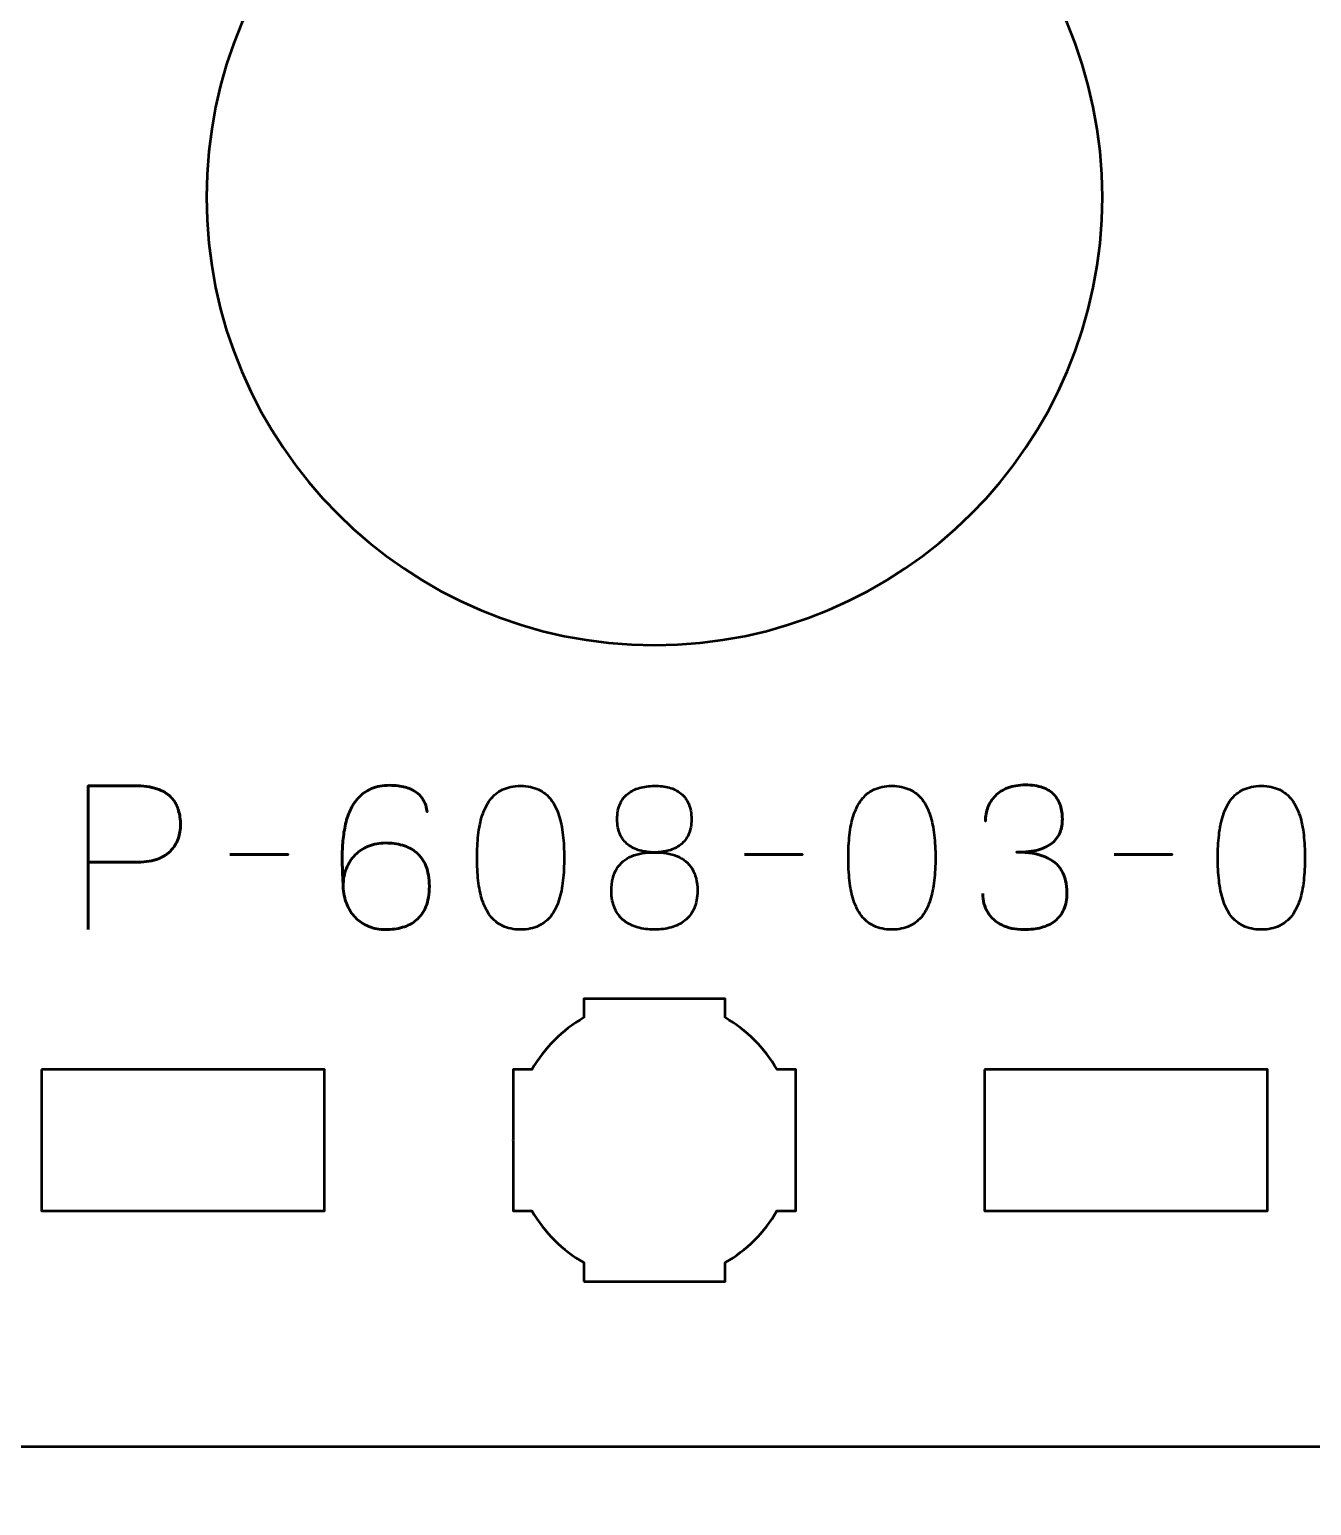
# Model space of a CAD drawing. Header units: centimetres. Extents: x -21 to 0, y -29.7 to 0.
# Drawn here: x -18.825 to -16.107, y -17.125 to -13.994 of the extents above; entities that cross this region are included whole.
import ezdxf

# ---------------------------------------------------------------- set-up
doc = ezdxf.new("R2010")
doc.units = ezdxf.units.CM
doc.header["$MEASUREMENT"] = 0
doc.layers.add('Layer 1', color=7, linetype='Continuous')

msp = doc.modelspace()

# ---------------------------------------------------------------- linework, layer by layer
at = {"layer": 'Layer 1', "color": 1, "lineweight": 53}
msp.add_open_spline([(-21.00003, -29.19995), (-21.00003, -29.19995), (-21.00003, -1.69992), (-21.00003, -1.69992), (-21.00003, -1.69992), (-21.00003, -1.61709), (-20.93286, -1.54992), (-20.85003, -1.54992), (-20.85003, -1.54992), (-20.7672, -1.54992), (-20.70003, -1.48275), (-20.70003, -1.39992), (-20.70003, -1.39992), (-20.70003, -1.31709), (-20.7672, -1.24992), (-20.85003, -1.24992), (-20.85003, -1.24992), (-20.93286, -1.24992), (-21.00003, -1.18275), (-21.00003, -1.09992), (-21.00003, -1.09992), (-21.00003, -1.09992), (-21.00003, -0.49992), (-21.00003, -0.49992), (-21.00003, -0.49992), (-21.00003, -0.22295), (-20.77694, 0.00004), (-20.49994, 0.00004), (-20.49994, 0.00004), (-20.49994, 0.00004), (-0.50008, 0.00004), (-0.50008, 0.00004), (-0.50008, 0.00004), (-0.22294, 0.00004), (0.00002, -0.22295), (0.00002, -0.49992), (0.00002, -0.49992), (0.00002, -0.49992), (0.00002, -29.19995), (0.00002, -29.19995), (0.00002, -29.19995), (0.00002, -29.47695), (-0.22294, -29.70004), (-0.50008, -29.70004), (-0.50008, -29.70004), (-0.50008, -29.70004), (-20.49994, -29.70004), (-20.49994, -29.70004), (-20.49994, -29.70004), (-20.77694, -29.70004), (-21.00003, -29.47695), (-21.00003, -29.19995)], degree=3, knots=[0, 0, 0, 0, 0.0769231, 0.0769231, 0.0769231, 0.0769231, 0.1538462, 0.1538462, 0.1538462, 0.1538462, 0.2307692, 0.2307692, 0.2307692, 0.2307692, 0.3076923, 0.3076923, 0.3076923, 0.3076923, 0.3846154, 0.3846154, 0.3846154, 0.3846154, 0.4615385, 0.4615385, 0.4615385, 0.4615385, 0.5384615, 0.5384615, 0.5384615, 0.5384615, 0.6153846, 0.6153846, 0.6153846, 0.6153846, 0.6923077, 0.6923077, 0.6923077, 0.6923077, 0.7692308, 0.7692308, 0.7692308, 0.7692308, 0.8461538, 0.8461538, 0.8461538, 0.8461538, 0.9230769, 0.9230769, 0.9230769, 0.9230769, 1, 1, 1, 1], dxfattribs=at)
at = {"layer": 'Layer 1', "color": 3, "lineweight": 53}
msp.add_open_spline([(-19.64993, -11.69997), (-19.64993, -11.69997), (-15.35006, -11.69997), (-15.35006, -11.69997), (-15.35006, -11.69997), (-15.07292, -11.69997), (-14.84996, -11.92306), (-14.84996, -12.20006), (-14.84996, -12.20006), (-14.84996, -12.20006), (-14.84996, -16.49993), (-14.84996, -16.49993), (-14.84996, -16.49993), (-14.84996, -16.77707), (-15.07292, -17.00003), (-15.35006, -17.00003), (-15.35006, -17.00003), (-15.35006, -17.00003), (-19.64993, -17.00003), (-19.64993, -17.00003), (-19.64993, -17.00003), (-19.92693, -17.00003), (-20.15002, -16.77707), (-20.15002, -16.49993), (-20.15002, -16.49993), (-20.15002, -16.49993), (-20.15002, -12.20006), (-20.15002, -12.20006), (-20.15002, -12.20006), (-20.15002, -11.92306), (-19.92693, -11.69997), (-19.64993, -11.69997)], degree=3, knots=[0, 0, 0, 0, 0.125, 0.125, 0.125, 0.125, 0.25, 0.25, 0.25, 0.25, 0.375, 0.375, 0.375, 0.375, 0.5, 0.5, 0.5, 0.5, 0.625, 0.625, 0.625, 0.625, 0.75, 0.75, 0.75, 0.75, 0.875, 0.875, 0.875, 0.875, 1, 1, 1, 1], dxfattribs=at)
at = {"layer": 'Layer 1', "color": 250, "lineweight": 53}
msp.add_open_spline([(-17.49999, -13.4), (-16.9754, -13.4), (-16.54999, -13.82541), (-16.54999, -14.35), (-16.54999, -14.35), (-16.54999, -14.87459), (-16.9754, -15.3), (-17.49999, -15.3), (-17.49999, -15.3), (-18.02458, -15.3), (-18.44999, -14.87459), (-18.44999, -14.35), (-18.44999, -14.35), (-18.44999, -13.82541), (-18.02458, -13.4), (-17.49999, -13.4)], degree=3, knots=[0, 0, 0, 0, 0.25, 0.25, 0.25, 0.25, 0.5, 0.5, 0.5, 0.5, 0.75, 0.75, 0.75, 0.75, 1, 1, 1, 1], dxfattribs=at)
at = {"layer": 'Layer 1', "color": 5, "lineweight": 53}
for points, knots in [([(-18.7008, -15.90342), (-18.7008, -15.90342), (-18.7008, -15.5982), (-18.7008, -15.5982), (-18.7008, -15.5982), (-18.7008, -15.5982), (-18.60343, -15.5982), (-18.60343, -15.5982), (-18.60343, -15.5982), (-18.58396, -15.59827), (-18.56795, -15.60046), (-18.55532, -15.60469), (-18.55532, -15.60469), (-18.54276, -15.60885), (-18.53288, -15.61464), (-18.52575, -15.62198), (-18.52575, -15.62198), (-18.51863, -15.62924), (-18.51355, -15.63757), (-18.51044, -15.64695), (-18.51044, -15.64695), (-18.50741, -15.65634), (-18.50565, -15.66614), (-18.50522, -15.67652), (-18.50522, -15.67652), (-18.50473, -15.68689), (-18.50593, -15.69705), (-18.50875, -15.70692), (-18.50875, -15.70692), (-18.51164, -15.7168), (-18.51651, -15.72576), (-18.5235, -15.73381), (-18.5235, -15.73381), (-18.53041, -15.74185), (-18.53979, -15.74827), (-18.55158, -15.753), (-18.55158, -15.753), (-18.56336, -15.75779), (-18.57796, -15.76019), (-18.59539, -15.76033), (-18.59539, -15.76033), (-18.59539, -15.76033), (-18.7008, -15.76033), (-18.7008, -15.76033), (-18.7008, -15.76033), (-18.7008, -15.76033), (-18.59539, -15.76033), (-18.59539, -15.76033), (-18.59539, -15.76033), (-18.57832, -15.76019), (-18.56385, -15.75779), (-18.55214, -15.753), (-18.55214, -15.753), (-18.54036, -15.74827), (-18.53097, -15.74185), (-18.52392, -15.73381), (-18.52392, -15.73381), (-18.51693, -15.72576), (-18.51192, -15.7168), (-18.50896, -15.70692), (-18.50896, -15.70692), (-18.506, -15.69705), (-18.50473, -15.68689), (-18.50522, -15.67652), (-18.50522, -15.67652), (-18.50565, -15.66614), (-18.50741, -15.65634), (-18.51058, -15.64695), (-18.51058, -15.64695), (-18.51369, -15.63757), (-18.51891, -15.62924), (-18.52604, -15.62198), (-18.52604, -15.62198), (-18.53323, -15.61464), (-18.54311, -15.60885), (-18.55567, -15.60469), (-18.55567, -15.60469), (-18.5683, -15.60046), (-18.58417, -15.59827), (-18.60343, -15.5982), (-18.60343, -15.5982), (-18.60343, -15.5982), (-18.7008, -15.5982), (-18.7008, -15.5982), (-18.7008, -15.5982), (-18.7008, -15.5982), (-18.7008, -15.90342), (-18.7008, -15.90342)], [0, 0, 0, 0, 0.0454545, 0.0454545, 0.0454545, 0.0454545, 0.0909091, 0.0909091, 0.0909091, 0.0909091, 0.1363636, 0.1363636, 0.1363636, 0.1363636, 0.1818182, 0.1818182, 0.1818182, 0.1818182, 0.2272727, 0.2272727, 0.2272727, 0.2272727, 0.2727273, 0.2727273, 0.2727273, 0.2727273, 0.3181818, 0.3181818, 0.3181818, 0.3181818, 0.3636364, 0.3636364, 0.3636364, 0.3636364, 0.4090909, 0.4090909, 0.4090909, 0.4090909, 0.4545455, 0.4545455, 0.4545455, 0.4545455, 0.5, 0.5, 0.5, 0.5, 0.5454545, 0.5454545, 0.5454545, 0.5454545, 0.5909091, 0.5909091, 0.5909091, 0.5909091, 0.6363636, 0.6363636, 0.6363636, 0.6363636, 0.6818182, 0.6818182, 0.6818182, 0.6818182, 0.7272727, 0.7272727, 0.7272727, 0.7272727, 0.7727273, 0.7727273, 0.7727273, 0.7727273, 0.8181818, 0.8181818, 0.8181818, 0.8181818, 0.8636364, 0.8636364, 0.8636364, 0.8636364, 0.9090909, 0.9090909, 0.9090909, 0.9090909, 0.9545455, 0.9545455, 0.9545455, 0.9545455, 1, 1, 1, 1]), ([(-18.16021, -15.81156), (-18.16014, -15.79773), (-18.15789, -15.78524), (-18.15337, -15.77395), (-18.15337, -15.77395), (-18.14893, -15.76273), (-18.14265, -15.75307), (-18.13453, -15.74495), (-18.13453, -15.74495), (-18.12649, -15.73691), (-18.11696, -15.7307), (-18.1061, -15.72633), (-18.1061, -15.72633), (-18.09523, -15.72195), (-18.08331, -15.71977), (-18.07047, -15.71969), (-18.07047, -15.71969), (-18.05756, -15.71962), (-18.04549, -15.72125), (-18.03427, -15.72449), (-18.03427, -15.72449), (-18.02305, -15.72767), (-18.01325, -15.73289), (-18.00471, -15.74009), (-18.00471, -15.74009), (-17.99617, -15.74721), (-17.98947, -15.75667), (-17.98467, -15.76845), (-17.98467, -15.76845), (-17.97988, -15.78023), (-17.97741, -15.79455), (-17.97734, -15.81156), (-17.97734, -15.81156), (-17.97741, -15.82856), (-17.97988, -15.84288), (-17.98467, -15.85467), (-17.98467, -15.85467), (-17.98947, -15.86645), (-17.99617, -15.8759), (-18.00471, -15.88303), (-18.00471, -15.88303), (-18.01325, -15.89023), (-18.02305, -15.89545), (-18.03427, -15.89862), (-18.03427, -15.89862), (-18.04549, -15.90187), (-18.05756, -15.90349), (-18.07047, -15.90342), (-18.07047, -15.90342), (-18.08331, -15.90335), (-18.09509, -15.90116), (-18.10589, -15.89679), (-18.10589, -15.89679), (-18.11661, -15.89241), (-18.12592, -15.8862), (-18.1339, -15.87809), (-18.1339, -15.87809), (-18.14187, -15.87005), (-18.14815, -15.86038), (-18.15266, -15.84909), (-18.15266, -15.84909), (-18.15725, -15.83787), (-18.15972, -15.82539), (-18.16021, -15.81156), (-18.16021, -15.81156), (-18.1605, -15.80457), (-18.16085, -15.79625), (-18.16134, -15.78658), (-18.16134, -15.78658), (-18.16184, -15.77684), (-18.16212, -15.76626), (-18.16219, -15.7549), (-18.16219, -15.7549), (-18.16226, -15.74347), (-18.16191, -15.73169), (-18.16099, -15.71962), (-18.16099, -15.71962), (-18.16014, -15.70749), (-18.15845, -15.69556), (-18.15598, -15.68378), (-18.15598, -15.68378), (-18.15351, -15.67207), (-18.14998, -15.66099), (-18.14533, -15.65062), (-18.14533, -15.65062), (-18.14067, -15.64025), (-18.13467, -15.63108), (-18.12726, -15.6231), (-18.12726, -15.6231), (-18.11979, -15.61513), (-18.11068, -15.60885), (-18.09989, -15.60427), (-18.09989, -15.60427), (-18.08909, -15.59975), (-18.07632, -15.59742), (-18.06158, -15.59735), (-18.06158, -15.59735), (-18.04874, -15.59742), (-18.03787, -15.59869), (-18.02884, -15.60116), (-18.02884, -15.60116), (-18.01981, -15.60363), (-18.0124, -15.60695), (-18.00647, -15.61104), (-18.00647, -15.61104), (-18.00062, -15.6152), (-17.99596, -15.61972), (-17.99258, -15.62473), (-17.99258, -15.62473), (-17.98919, -15.62967), (-17.98665, -15.63468), (-17.9851, -15.63969), (-17.9851, -15.63969), (-17.98347, -15.64469), (-17.98242, -15.64935), (-17.98199, -15.65366), (-17.98199, -15.65366), (-17.98242, -15.64935), (-17.98347, -15.64469), (-17.9851, -15.63969), (-17.9851, -15.63969), (-17.98665, -15.63468), (-17.98919, -15.62967), (-17.99258, -15.62473), (-17.99258, -15.62473), (-17.99596, -15.61972), (-18.00062, -15.6152), (-18.00647, -15.61104), (-18.00647, -15.61104), (-18.0124, -15.60695), (-18.01981, -15.60363), (-18.02884, -15.60116), (-18.02884, -15.60116), (-18.03787, -15.59869), (-18.04874, -15.59742), (-18.06158, -15.59735), (-18.06158, -15.59735), (-18.07632, -15.59742), (-18.08909, -15.59975), (-18.09989, -15.60427), (-18.09989, -15.60427), (-18.11068, -15.60885), (-18.11979, -15.61513), (-18.12726, -15.6231), (-18.12726, -15.6231), (-18.13467, -15.63108), (-18.14067, -15.64025), (-18.14533, -15.65062), (-18.14533, -15.65062), (-18.14998, -15.66099), (-18.15351, -15.67207), (-18.15598, -15.68378), (-18.15598, -15.68378), (-18.15845, -15.69556), (-18.16014, -15.70749), (-18.16099, -15.71962), (-18.16099, -15.71962), (-18.16191, -15.73169), (-18.16226, -15.74347), (-18.16219, -15.7549), (-18.16219, -15.7549), (-18.16212, -15.76626), (-18.16184, -15.77684), (-18.16134, -15.78658), (-18.16134, -15.78658), (-18.16085, -15.79625), (-18.1605, -15.80457), (-18.16021, -15.81156), (-18.16021, -15.81156), (-18.15972, -15.82539), (-18.15725, -15.83787), (-18.15266, -15.84909), (-18.15266, -15.84909), (-18.14815, -15.86038), (-18.14187, -15.87005), (-18.1339, -15.87809), (-18.1339, -15.87809), (-18.12592, -15.8862), (-18.11661, -15.89241), (-18.10589, -15.89679), (-18.10589, -15.89679), (-18.09509, -15.90116), (-18.08331, -15.90335), (-18.07047, -15.90342), (-18.07047, -15.90342), (-18.05756, -15.90349), (-18.04549, -15.90187), (-18.03427, -15.89862), (-18.03427, -15.89862), (-18.02305, -15.89545), (-18.01325, -15.89023), (-18.00471, -15.88303), (-18.00471, -15.88303), (-17.99617, -15.8759), (-17.98947, -15.86645), (-17.98467, -15.85467), (-17.98467, -15.85467), (-17.97988, -15.84288), (-17.97741, -15.82856), (-17.97734, -15.81156), (-17.97734, -15.81156), (-17.97741, -15.79455), (-17.97988, -15.78023), (-17.98467, -15.76845), (-17.98467, -15.76845), (-17.98947, -15.75667), (-17.99617, -15.74721), (-18.00471, -15.74009), (-18.00471, -15.74009), (-18.01325, -15.73289), (-18.02305, -15.72767), (-18.03427, -15.72449), (-18.03427, -15.72449), (-18.04549, -15.72125), (-18.05756, -15.71962), (-18.07047, -15.71969), (-18.07047, -15.71969), (-18.08331, -15.71977), (-18.09523, -15.72195), (-18.1061, -15.72633), (-18.1061, -15.72633), (-18.11696, -15.7307), (-18.12649, -15.73691), (-18.13453, -15.74495), (-18.13453, -15.74495), (-18.14265, -15.75307), (-18.14893, -15.76273), (-18.15337, -15.77395), (-18.15337, -15.77395), (-18.15789, -15.78524), (-18.16014, -15.79773), (-18.16021, -15.81156)], [0, 0, 0, 0, 0.0172414, 0.0172414, 0.0172414, 0.0172414, 0.0344828, 0.0344828, 0.0344828, 0.0344828, 0.0517241, 0.0517241, 0.0517241, 0.0517241, 0.0689655, 0.0689655, 0.0689655, 0.0689655, 0.0862069, 0.0862069, 0.0862069, 0.0862069, 0.1034483, 0.1034483, 0.1034483, 0.1034483, 0.1206897, 0.1206897, 0.1206897, 0.1206897, 0.137931, 0.137931, 0.137931, 0.137931, 0.1551724, 0.1551724, 0.1551724, 0.1551724, 0.1724138, 0.1724138, 0.1724138, 0.1724138, 0.1896552, 0.1896552, 0.1896552, 0.1896552, 0.2068966, 0.2068966, 0.2068966, 0.2068966, 0.2241379, 0.2241379, 0.2241379, 0.2241379, 0.2413793, 0.2413793, 0.2413793, 0.2413793, 0.2586207, 0.2586207, 0.2586207, 0.2586207, 0.2758621, 0.2758621, 0.2758621, 0.2758621, 0.2931034, 0.2931034, 0.2931034, 0.2931034, 0.3103448, 0.3103448, 0.3103448, 0.3103448, 0.3275862, 0.3275862, 0.3275862, 0.3275862, 0.3448276, 0.3448276, 0.3448276, 0.3448276, 0.362069, 0.362069, 0.362069, 0.362069, 0.3793103, 0.3793103, 0.3793103, 0.3793103, 0.3965517, 0.3965517, 0.3965517, 0.3965517, 0.4137931, 0.4137931, 0.4137931, 0.4137931, 0.4310345, 0.4310345, 0.4310345, 0.4310345, 0.4482759, 0.4482759, 0.4482759, 0.4482759, 0.4655172, 0.4655172, 0.4655172, 0.4655172, 0.4827586, 0.4827586, 0.4827586, 0.4827586, 0.5, 0.5, 0.5, 0.5, 0.5172414, 0.5172414, 0.5172414, 0.5172414, 0.5344828, 0.5344828, 0.5344828, 0.5344828, 0.5517241, 0.5517241, 0.5517241, 0.5517241, 0.5689655, 0.5689655, 0.5689655, 0.5689655, 0.5862069, 0.5862069, 0.5862069, 0.5862069, 0.6034483, 0.6034483, 0.6034483, 0.6034483, 0.6206897, 0.6206897, 0.6206897, 0.6206897, 0.637931, 0.637931, 0.637931, 0.637931, 0.6551724, 0.6551724, 0.6551724, 0.6551724, 0.6724138, 0.6724138, 0.6724138, 0.6724138, 0.6896552, 0.6896552, 0.6896552, 0.6896552, 0.7068966, 0.7068966, 0.7068966, 0.7068966, 0.7241379, 0.7241379, 0.7241379, 0.7241379, 0.7413793, 0.7413793, 0.7413793, 0.7413793, 0.7586207, 0.7586207, 0.7586207, 0.7586207, 0.7758621, 0.7758621, 0.7758621, 0.7758621, 0.7931034, 0.7931034, 0.7931034, 0.7931034, 0.8103448, 0.8103448, 0.8103448, 0.8103448, 0.8275862, 0.8275862, 0.8275862, 0.8275862, 0.8448276, 0.8448276, 0.8448276, 0.8448276, 0.862069, 0.862069, 0.862069, 0.862069, 0.8793103, 0.8793103, 0.8793103, 0.8793103, 0.8965517, 0.8965517, 0.8965517, 0.8965517, 0.9137931, 0.9137931, 0.9137931, 0.9137931, 0.9310345, 0.9310345, 0.9310345, 0.9310345, 0.9482759, 0.9482759, 0.9482759, 0.9482759, 0.9655172, 0.9655172, 0.9655172, 0.9655172, 0.9827586, 0.9827586, 0.9827586, 0.9827586, 1, 1, 1, 1]), ([(-17.78387, -15.90342), (-17.76906, -15.90335), (-17.75629, -15.90074), (-17.74563, -15.89566), (-17.74563, -15.89566), (-17.73505, -15.89058), (-17.72623, -15.88331), (-17.71918, -15.87407), (-17.71918, -15.87407), (-17.71219, -15.86476), (-17.70669, -15.85375), (-17.7026, -15.84105), (-17.7026, -15.84105), (-17.69857, -15.82835), (-17.69568, -15.81445), (-17.69406, -15.79921), (-17.69406, -15.79921), (-17.69236, -15.78397), (-17.69152, -15.76795), (-17.69159, -15.75102), (-17.69159, -15.75102), (-17.69152, -15.73416), (-17.69236, -15.71814), (-17.69406, -15.70297), (-17.69406, -15.70297), (-17.69568, -15.6878), (-17.69857, -15.67383), (-17.7026, -15.66113), (-17.7026, -15.66113), (-17.70669, -15.6485), (-17.71219, -15.6375), (-17.71918, -15.62811), (-17.71918, -15.62811), (-17.72623, -15.6188), (-17.73505, -15.61153), (-17.74563, -15.60645), (-17.74563, -15.60645), (-17.75629, -15.6013), (-17.76906, -15.59869), (-17.78387, -15.59862), (-17.78387, -15.59862), (-17.79869, -15.59869), (-17.81146, -15.6013), (-17.82212, -15.60645), (-17.82212, -15.60645), (-17.8327, -15.61153), (-17.84152, -15.6188), (-17.84857, -15.62811), (-17.84857, -15.62811), (-17.85556, -15.6375), (-17.86106, -15.6485), (-17.86515, -15.66113), (-17.86515, -15.66113), (-17.86918, -15.67383), (-17.87207, -15.6878), (-17.87369, -15.70297), (-17.87369, -15.70297), (-17.87538, -15.71814), (-17.87623, -15.73416), (-17.87616, -15.75102), (-17.87616, -15.75102), (-17.87623, -15.76795), (-17.87538, -15.78397), (-17.87369, -15.79921), (-17.87369, -15.79921), (-17.87207, -15.81445), (-17.86918, -15.82835), (-17.86515, -15.84105), (-17.86515, -15.84105), (-17.86106, -15.85375), (-17.85556, -15.86476), (-17.84857, -15.87407), (-17.84857, -15.87407), (-17.84152, -15.88331), (-17.8327, -15.89058), (-17.82212, -15.89566), (-17.82212, -15.89566), (-17.81146, -15.90074), (-17.79869, -15.90335), (-17.78387, -15.90342)], [0, 0, 0, 0, 0.05, 0.05, 0.05, 0.05, 0.1, 0.1, 0.1, 0.1, 0.15, 0.15, 0.15, 0.15, 0.2, 0.2, 0.2, 0.2, 0.25, 0.25, 0.25, 0.25, 0.3, 0.3, 0.3, 0.3, 0.35, 0.35, 0.35, 0.35, 0.4, 0.4, 0.4, 0.4, 0.45, 0.45, 0.45, 0.45, 0.5, 0.5, 0.5, 0.5, 0.55, 0.55, 0.55, 0.55, 0.6, 0.6, 0.6, 0.6, 0.65, 0.65, 0.65, 0.65, 0.7, 0.7, 0.7, 0.7, 0.75, 0.75, 0.75, 0.75, 0.8, 0.8, 0.8, 0.8, 0.85, 0.85, 0.85, 0.85, 0.9, 0.9, 0.9, 0.9, 0.95, 0.95, 0.95, 0.95, 1, 1, 1, 1]), ([(-17.78387, -15.90342), (-17.76906, -15.90335), (-17.75629, -15.90074), (-17.74563, -15.89566), (-17.74563, -15.89566), (-17.73505, -15.89058), (-17.72623, -15.88331), (-17.71918, -15.87407), (-17.71918, -15.87407), (-17.71219, -15.86476), (-17.70669, -15.85375), (-17.7026, -15.84105), (-17.7026, -15.84105), (-17.69857, -15.82835), (-17.69568, -15.81445), (-17.69406, -15.79921), (-17.69406, -15.79921), (-17.69236, -15.78397), (-17.69152, -15.76795), (-17.69159, -15.75102), (-17.69159, -15.75102), (-17.69152, -15.73416), (-17.69236, -15.71814), (-17.69406, -15.70297), (-17.69406, -15.70297), (-17.69568, -15.6878), (-17.69857, -15.67383), (-17.7026, -15.66113), (-17.7026, -15.66113), (-17.70669, -15.6485), (-17.71219, -15.6375), (-17.71918, -15.62811), (-17.71918, -15.62811), (-17.72623, -15.6188), (-17.73505, -15.61153), (-17.74563, -15.60645), (-17.74563, -15.60645), (-17.75629, -15.6013), (-17.76906, -15.59869), (-17.78387, -15.59862), (-17.78387, -15.59862), (-17.79869, -15.59869), (-17.81146, -15.6013), (-17.82212, -15.60645), (-17.82212, -15.60645), (-17.8327, -15.61153), (-17.84152, -15.6188), (-17.84857, -15.62811), (-17.84857, -15.62811), (-17.85556, -15.6375), (-17.86106, -15.6485), (-17.86515, -15.66113), (-17.86515, -15.66113), (-17.86918, -15.67383), (-17.87207, -15.6878), (-17.87369, -15.70297), (-17.87369, -15.70297), (-17.87538, -15.71814), (-17.87623, -15.73416), (-17.87616, -15.75102), (-17.87616, -15.75102), (-17.87623, -15.76795), (-17.87538, -15.78397), (-17.87369, -15.79921), (-17.87369, -15.79921), (-17.87207, -15.81445), (-17.86918, -15.82835), (-17.86515, -15.84105), (-17.86515, -15.84105), (-17.86106, -15.85375), (-17.85556, -15.86476), (-17.84857, -15.87407), (-17.84857, -15.87407), (-17.84152, -15.88331), (-17.8327, -15.89058), (-17.82212, -15.89566), (-17.82212, -15.89566), (-17.81146, -15.90074), (-17.79869, -15.90335), (-17.78387, -15.90342)], [0, 0, 0, 0, 0.05, 0.05, 0.05, 0.05, 0.1, 0.1, 0.1, 0.1, 0.15, 0.15, 0.15, 0.15, 0.2, 0.2, 0.2, 0.2, 0.25, 0.25, 0.25, 0.25, 0.3, 0.3, 0.3, 0.3, 0.35, 0.35, 0.35, 0.35, 0.4, 0.4, 0.4, 0.4, 0.45, 0.45, 0.45, 0.45, 0.5, 0.5, 0.5, 0.5, 0.55, 0.55, 0.55, 0.55, 0.6, 0.6, 0.6, 0.6, 0.65, 0.65, 0.65, 0.65, 0.7, 0.7, 0.7, 0.7, 0.75, 0.75, 0.75, 0.75, 0.8, 0.8, 0.8, 0.8, 0.85, 0.85, 0.85, 0.85, 0.9, 0.9, 0.9, 0.9, 0.95, 0.95, 0.95, 0.95, 1, 1, 1, 1]), ([(-17.50024, -15.73959), (-17.48938, -15.73959), (-17.47922, -15.73832), (-17.46969, -15.73578), (-17.46969, -15.73578), (-17.46024, -15.73317), (-17.45191, -15.72908), (-17.44465, -15.7235), (-17.44465, -15.7235), (-17.43745, -15.71793), (-17.43181, -15.71066), (-17.42771, -15.7017), (-17.42771, -15.7017), (-17.42362, -15.69281), (-17.42158, -15.68202), (-17.42151, -15.66932), (-17.42151, -15.66932), (-17.42158, -15.65662), (-17.42355, -15.64575), (-17.42743, -15.63672), (-17.42743, -15.63672), (-17.43131, -15.62769), (-17.43682, -15.62028), (-17.44387, -15.61457), (-17.44387, -15.61457), (-17.45093, -15.60892), (-17.45925, -15.60476), (-17.46885, -15.60215), (-17.46885, -15.60215), (-17.47837, -15.59954), (-17.48889, -15.59841), (-17.50024, -15.59862), (-17.50024, -15.59862), (-17.5116, -15.59876), (-17.52212, -15.60025), (-17.53164, -15.60286), (-17.53164, -15.60286), (-17.54124, -15.60554), (-17.54956, -15.60963), (-17.55662, -15.6152), (-17.55662, -15.6152), (-17.56367, -15.62078), (-17.56918, -15.62804), (-17.57306, -15.63693), (-17.57306, -15.63693), (-17.57694, -15.64589), (-17.57891, -15.65662), (-17.57898, -15.66932), (-17.57898, -15.66932), (-17.57891, -15.68202), (-17.57687, -15.69281), (-17.57277, -15.7017), (-17.57277, -15.7017), (-17.56868, -15.71066), (-17.56304, -15.71793), (-17.55577, -15.7235), (-17.55577, -15.7235), (-17.54857, -15.72908), (-17.54025, -15.73317), (-17.53079, -15.73578), (-17.53079, -15.73578), (-17.52127, -15.73832), (-17.51111, -15.73959), (-17.50024, -15.73959)], [0, 0, 0, 0, 0.0625, 0.0625, 0.0625, 0.0625, 0.125, 0.125, 0.125, 0.125, 0.1875, 0.1875, 0.1875, 0.1875, 0.25, 0.25, 0.25, 0.25, 0.3125, 0.3125, 0.3125, 0.3125, 0.375, 0.375, 0.375, 0.375, 0.4375, 0.4375, 0.4375, 0.4375, 0.5, 0.5, 0.5, 0.5, 0.5625, 0.5625, 0.5625, 0.5625, 0.625, 0.625, 0.625, 0.625, 0.6875, 0.6875, 0.6875, 0.6875, 0.75, 0.75, 0.75, 0.75, 0.8125, 0.8125, 0.8125, 0.8125, 0.875, 0.875, 0.875, 0.875, 0.9375, 0.9375, 0.9375, 0.9375, 1, 1, 1, 1]), ([(-17.50024, -15.73959), (-17.48938, -15.73959), (-17.47922, -15.73832), (-17.46969, -15.73578), (-17.46969, -15.73578), (-17.46024, -15.73317), (-17.45191, -15.72908), (-17.44465, -15.7235), (-17.44465, -15.7235), (-17.43745, -15.71793), (-17.43181, -15.71066), (-17.42771, -15.7017), (-17.42771, -15.7017), (-17.42362, -15.69281), (-17.42158, -15.68202), (-17.42151, -15.66932), (-17.42151, -15.66932), (-17.42158, -15.65662), (-17.42355, -15.64575), (-17.42743, -15.63672), (-17.42743, -15.63672), (-17.43131, -15.62769), (-17.43682, -15.62028), (-17.44387, -15.61457), (-17.44387, -15.61457), (-17.45093, -15.60892), (-17.45925, -15.60476), (-17.46885, -15.60215), (-17.46885, -15.60215), (-17.47837, -15.59954), (-17.48889, -15.59841), (-17.50024, -15.59862), (-17.50024, -15.59862), (-17.5116, -15.59876), (-17.52212, -15.60025), (-17.53164, -15.60286), (-17.53164, -15.60286), (-17.54124, -15.60554), (-17.54956, -15.60963), (-17.55662, -15.6152), (-17.55662, -15.6152), (-17.56367, -15.62078), (-17.56918, -15.62804), (-17.57306, -15.63693), (-17.57306, -15.63693), (-17.57694, -15.64589), (-17.57891, -15.65662), (-17.57898, -15.66932), (-17.57898, -15.66932), (-17.57891, -15.68202), (-17.57687, -15.69281), (-17.57277, -15.7017), (-17.57277, -15.7017), (-17.56868, -15.71066), (-17.56304, -15.71793), (-17.55577, -15.7235), (-17.55577, -15.7235), (-17.54857, -15.72908), (-17.54025, -15.73317), (-17.53079, -15.73578), (-17.53079, -15.73578), (-17.52127, -15.73832), (-17.51111, -15.73959), (-17.50024, -15.73959)], [0, 0, 0, 0, 0.0625, 0.0625, 0.0625, 0.0625, 0.125, 0.125, 0.125, 0.125, 0.1875, 0.1875, 0.1875, 0.1875, 0.25, 0.25, 0.25, 0.25, 0.3125, 0.3125, 0.3125, 0.3125, 0.375, 0.375, 0.375, 0.375, 0.4375, 0.4375, 0.4375, 0.4375, 0.5, 0.5, 0.5, 0.5, 0.5625, 0.5625, 0.5625, 0.5625, 0.625, 0.625, 0.625, 0.625, 0.6875, 0.6875, 0.6875, 0.6875, 0.75, 0.75, 0.75, 0.75, 0.8125, 0.8125, 0.8125, 0.8125, 0.875, 0.875, 0.875, 0.875, 0.9375, 0.9375, 0.9375, 0.9375, 1, 1, 1, 1]), ([(-16.99648, -15.90342), (-16.98167, -15.90335), (-16.9689, -15.90074), (-16.95824, -15.89566), (-16.95824, -15.89566), (-16.94766, -15.89058), (-16.93884, -15.88331), (-16.93179, -15.87407), (-16.93179, -15.87407), (-16.9248, -15.86476), (-16.9193, -15.85375), (-16.91521, -15.84105), (-16.91521, -15.84105), (-16.91118, -15.82835), (-16.90829, -15.81445), (-16.90667, -15.79921), (-16.90667, -15.79921), (-16.90497, -15.78397), (-16.90413, -15.76795), (-16.9042, -15.75102), (-16.9042, -15.75102), (-16.90413, -15.73416), (-16.90497, -15.71814), (-16.90667, -15.70297), (-16.90667, -15.70297), (-16.90829, -15.6878), (-16.91118, -15.67383), (-16.91521, -15.66113), (-16.91521, -15.66113), (-16.9193, -15.6485), (-16.9248, -15.6375), (-16.93179, -15.62811), (-16.93179, -15.62811), (-16.93884, -15.6188), (-16.94766, -15.61153), (-16.95824, -15.60645), (-16.95824, -15.60645), (-16.9689, -15.6013), (-16.98167, -15.59869), (-16.99648, -15.59862), (-16.99648, -15.59862), (-17.0113, -15.59869), (-17.02407, -15.6013), (-17.03473, -15.60645), (-17.03473, -15.60645), (-17.04531, -15.61153), (-17.05413, -15.6188), (-17.06118, -15.62811), (-17.06118, -15.62811), (-17.06817, -15.6375), (-17.07367, -15.6485), (-17.07776, -15.66113), (-17.07776, -15.66113), (-17.08179, -15.67383), (-17.08468, -15.6878), (-17.0863, -15.70297), (-17.0863, -15.70297), (-17.08799, -15.71814), (-17.08884, -15.73416), (-17.08877, -15.75102), (-17.08877, -15.75102), (-17.08884, -15.76795), (-17.08799, -15.78397), (-17.0863, -15.79921), (-17.0863, -15.79921), (-17.08468, -15.81445), (-17.08179, -15.82835), (-17.07776, -15.84105), (-17.07776, -15.84105), (-17.07367, -15.85375), (-17.06817, -15.86476), (-17.06118, -15.87407), (-17.06118, -15.87407), (-17.05413, -15.88331), (-17.04531, -15.89058), (-17.03473, -15.89566), (-17.03473, -15.89566), (-17.02407, -15.90074), (-17.0113, -15.90335), (-16.99648, -15.90342)], [0, 0, 0, 0, 0.05, 0.05, 0.05, 0.05, 0.1, 0.1, 0.1, 0.1, 0.15, 0.15, 0.15, 0.15, 0.2, 0.2, 0.2, 0.2, 0.25, 0.25, 0.25, 0.25, 0.3, 0.3, 0.3, 0.3, 0.35, 0.35, 0.35, 0.35, 0.4, 0.4, 0.4, 0.4, 0.45, 0.45, 0.45, 0.45, 0.5, 0.5, 0.5, 0.5, 0.55, 0.55, 0.55, 0.55, 0.6, 0.6, 0.6, 0.6, 0.65, 0.65, 0.65, 0.65, 0.7, 0.7, 0.7, 0.7, 0.75, 0.75, 0.75, 0.75, 0.8, 0.8, 0.8, 0.8, 0.85, 0.85, 0.85, 0.85, 0.9, 0.9, 0.9, 0.9, 0.95, 0.95, 0.95, 0.95, 1, 1, 1, 1]), ([(-16.99648, -15.90342), (-16.98167, -15.90335), (-16.9689, -15.90074), (-16.95824, -15.89566), (-16.95824, -15.89566), (-16.94766, -15.89058), (-16.93884, -15.88331), (-16.93179, -15.87407), (-16.93179, -15.87407), (-16.9248, -15.86476), (-16.9193, -15.85375), (-16.91521, -15.84105), (-16.91521, -15.84105), (-16.91118, -15.82835), (-16.90829, -15.81445), (-16.90667, -15.79921), (-16.90667, -15.79921), (-16.90497, -15.78397), (-16.90413, -15.76795), (-16.9042, -15.75102), (-16.9042, -15.75102), (-16.90413, -15.73416), (-16.90497, -15.71814), (-16.90667, -15.70297), (-16.90667, -15.70297), (-16.90829, -15.6878), (-16.91118, -15.67383), (-16.91521, -15.66113), (-16.91521, -15.66113), (-16.9193, -15.6485), (-16.9248, -15.6375), (-16.93179, -15.62811), (-16.93179, -15.62811), (-16.93884, -15.6188), (-16.94766, -15.61153), (-16.95824, -15.60645), (-16.95824, -15.60645), (-16.9689, -15.6013), (-16.98167, -15.59869), (-16.99648, -15.59862), (-16.99648, -15.59862), (-17.0113, -15.59869), (-17.02407, -15.6013), (-17.03473, -15.60645), (-17.03473, -15.60645), (-17.04531, -15.61153), (-17.05413, -15.6188), (-17.06118, -15.62811), (-17.06118, -15.62811), (-17.06817, -15.6375), (-17.07367, -15.6485), (-17.07776, -15.66113), (-17.07776, -15.66113), (-17.08179, -15.67383), (-17.08468, -15.6878), (-17.0863, -15.70297), (-17.0863, -15.70297), (-17.08799, -15.71814), (-17.08884, -15.73416), (-17.08877, -15.75102), (-17.08877, -15.75102), (-17.08884, -15.76795), (-17.08799, -15.78397), (-17.0863, -15.79921), (-17.0863, -15.79921), (-17.08468, -15.81445), (-17.08179, -15.82835), (-17.07776, -15.84105), (-17.07776, -15.84105), (-17.07367, -15.85375), (-17.06817, -15.86476), (-17.06118, -15.87407), (-17.06118, -15.87407), (-17.05413, -15.88331), (-17.04531, -15.89058), (-17.03473, -15.89566), (-17.03473, -15.89566), (-17.02407, -15.90074), (-17.0113, -15.90335), (-16.99648, -15.90342)], [0, 0, 0, 0, 0.05, 0.05, 0.05, 0.05, 0.1, 0.1, 0.1, 0.1, 0.15, 0.15, 0.15, 0.15, 0.2, 0.2, 0.2, 0.2, 0.25, 0.25, 0.25, 0.25, 0.3, 0.3, 0.3, 0.3, 0.35, 0.35, 0.35, 0.35, 0.4, 0.4, 0.4, 0.4, 0.45, 0.45, 0.45, 0.45, 0.5, 0.5, 0.5, 0.5, 0.55, 0.55, 0.55, 0.55, 0.6, 0.6, 0.6, 0.6, 0.65, 0.65, 0.65, 0.65, 0.7, 0.7, 0.7, 0.7, 0.75, 0.75, 0.75, 0.75, 0.8, 0.8, 0.8, 0.8, 0.85, 0.85, 0.85, 0.85, 0.9, 0.9, 0.9, 0.9, 0.95, 0.95, 0.95, 0.95, 1, 1, 1, 1]), ([(-16.80387, -15.8268), (-16.8038, -15.84204), (-16.80027, -15.8553), (-16.79329, -15.8668), (-16.79329, -15.8668), (-16.7863, -15.87823), (-16.77635, -15.88719), (-16.76337, -15.89361), (-16.76337, -15.89361), (-16.75039, -15.90003), (-16.7348, -15.90328), (-16.71666, -15.90342), (-16.71666, -15.90342), (-16.70305, -15.90342), (-16.6907, -15.90201), (-16.67948, -15.89905), (-16.67948, -15.89905), (-16.66833, -15.89608), (-16.65874, -15.8915), (-16.65062, -15.88522), (-16.65062, -15.88522), (-16.64251, -15.87894), (-16.6363, -15.87082), (-16.63186, -15.86095), (-16.63186, -15.86095), (-16.62748, -15.851), (-16.6253, -15.83907), (-16.62523, -15.8251), (-16.62523, -15.8251), (-16.62515, -15.80648), (-16.62896, -15.79074), (-16.63651, -15.77797), (-16.63651, -15.77797), (-16.64406, -15.7652), (-16.65578, -15.75561), (-16.67151, -15.74905), (-16.67151, -15.74905), (-16.68724, -15.74248), (-16.70742, -15.73917), (-16.7319, -15.73917), (-16.7319, -15.73917), (-16.71363, -15.73924), (-16.69832, -15.73755), (-16.68583, -15.73409), (-16.68583, -15.73409), (-16.67341, -15.73063), (-16.66347, -15.72576), (-16.65599, -15.71941), (-16.65599, -15.71941), (-16.64851, -15.71313), (-16.64308, -15.70565), (-16.63983, -15.69705), (-16.63983, -15.69705), (-16.63651, -15.68851), (-16.63489, -15.67913), (-16.63496, -15.6689), (-16.63496, -15.6689), (-16.63489, -15.65866), (-16.6363, -15.64921), (-16.63912, -15.64046), (-16.63912, -15.64046), (-16.64188, -15.63171), (-16.64639, -15.62402), (-16.65253, -15.61746), (-16.65253, -15.61746), (-16.65867, -15.6109), (-16.66678, -15.60575), (-16.67673, -15.60208), (-16.67673, -15.60208), (-16.68675, -15.59841), (-16.69896, -15.59658), (-16.71328, -15.59651), (-16.71328, -15.59651), (-16.72753, -15.59658), (-16.74002, -15.59869), (-16.7506, -15.60279), (-16.7506, -15.60279), (-16.76126, -15.60688), (-16.77, -15.61245), (-16.77706, -15.61958), (-16.77706, -15.61958), (-16.78404, -15.6267), (-16.78927, -15.63482), (-16.79272, -15.64399), (-16.79272, -15.64399), (-16.79625, -15.65316), (-16.79794, -15.6629), (-16.79794, -15.67313), (-16.79794, -15.67313), (-16.79794, -15.6629), (-16.79625, -15.65316), (-16.79272, -15.64399), (-16.79272, -15.64399), (-16.78927, -15.63482), (-16.78404, -15.6267), (-16.77706, -15.61958), (-16.77706, -15.61958), (-16.77, -15.61245), (-16.76126, -15.60688), (-16.7506, -15.60279), (-16.7506, -15.60279), (-16.74002, -15.59869), (-16.72753, -15.59658), (-16.71328, -15.59651), (-16.71328, -15.59651), (-16.69896, -15.59658), (-16.68675, -15.59841), (-16.67673, -15.60208), (-16.67673, -15.60208), (-16.66678, -15.60575), (-16.65867, -15.6109), (-16.65253, -15.61746), (-16.65253, -15.61746), (-16.64639, -15.62402), (-16.64188, -15.63171), (-16.63912, -15.64046), (-16.63912, -15.64046), (-16.6363, -15.64921), (-16.63489, -15.65866), (-16.63496, -15.6689), (-16.63496, -15.6689), (-16.63489, -15.67913), (-16.63651, -15.68851), (-16.63983, -15.69705), (-16.63983, -15.69705), (-16.64308, -15.70565), (-16.64851, -15.71313), (-16.65599, -15.71941), (-16.65599, -15.71941), (-16.66347, -15.72576), (-16.67341, -15.73063), (-16.68583, -15.73409), (-16.68583, -15.73409), (-16.69832, -15.73755), (-16.71363, -15.73924), (-16.7319, -15.73917), (-16.7319, -15.73917), (-16.70742, -15.73917), (-16.68724, -15.74248), (-16.67151, -15.74905), (-16.67151, -15.74905), (-16.65578, -15.75561), (-16.64406, -15.7652), (-16.63651, -15.77797), (-16.63651, -15.77797), (-16.62896, -15.79074), (-16.62515, -15.80648), (-16.62523, -15.8251), (-16.62523, -15.8251), (-16.6253, -15.83907), (-16.62748, -15.851), (-16.63186, -15.86095), (-16.63186, -15.86095), (-16.6363, -15.87082), (-16.64251, -15.87894), (-16.65062, -15.88522), (-16.65062, -15.88522), (-16.65874, -15.8915), (-16.66833, -15.89608), (-16.67948, -15.89905), (-16.67948, -15.89905), (-16.6907, -15.90201), (-16.70305, -15.90342), (-16.71666, -15.90342), (-16.71666, -15.90342), (-16.7348, -15.90328), (-16.75039, -15.90003), (-16.76337, -15.89361), (-16.76337, -15.89361), (-16.77635, -15.88719), (-16.7863, -15.87823), (-16.79329, -15.8668), (-16.79329, -15.8668), (-16.80027, -15.8553), (-16.8038, -15.84204), (-16.80387, -15.8268)], [0, 0, 0, 0, 0.0227273, 0.0227273, 0.0227273, 0.0227273, 0.0454545, 0.0454545, 0.0454545, 0.0454545, 0.0681818, 0.0681818, 0.0681818, 0.0681818, 0.0909091, 0.0909091, 0.0909091, 0.0909091, 0.1136364, 0.1136364, 0.1136364, 0.1136364, 0.1363636, 0.1363636, 0.1363636, 0.1363636, 0.1590909, 0.1590909, 0.1590909, 0.1590909, 0.1818182, 0.1818182, 0.1818182, 0.1818182, 0.2045455, 0.2045455, 0.2045455, 0.2045455, 0.2272727, 0.2272727, 0.2272727, 0.2272727, 0.25, 0.25, 0.25, 0.25, 0.2727273, 0.2727273, 0.2727273, 0.2727273, 0.2954545, 0.2954545, 0.2954545, 0.2954545, 0.3181818, 0.3181818, 0.3181818, 0.3181818, 0.3409091, 0.3409091, 0.3409091, 0.3409091, 0.3636364, 0.3636364, 0.3636364, 0.3636364, 0.3863636, 0.3863636, 0.3863636, 0.3863636, 0.4090909, 0.4090909, 0.4090909, 0.4090909, 0.4318182, 0.4318182, 0.4318182, 0.4318182, 0.4545455, 0.4545455, 0.4545455, 0.4545455, 0.4772727, 0.4772727, 0.4772727, 0.4772727, 0.5, 0.5, 0.5, 0.5, 0.5227273, 0.5227273, 0.5227273, 0.5227273, 0.5454545, 0.5454545, 0.5454545, 0.5454545, 0.5681818, 0.5681818, 0.5681818, 0.5681818, 0.5909091, 0.5909091, 0.5909091, 0.5909091, 0.6136364, 0.6136364, 0.6136364, 0.6136364, 0.6363636, 0.6363636, 0.6363636, 0.6363636, 0.6590909, 0.6590909, 0.6590909, 0.6590909, 0.6818182, 0.6818182, 0.6818182, 0.6818182, 0.7045455, 0.7045455, 0.7045455, 0.7045455, 0.7272727, 0.7272727, 0.7272727, 0.7272727, 0.75, 0.75, 0.75, 0.75, 0.7727273, 0.7727273, 0.7727273, 0.7727273, 0.7954545, 0.7954545, 0.7954545, 0.7954545, 0.8181818, 0.8181818, 0.8181818, 0.8181818, 0.8409091, 0.8409091, 0.8409091, 0.8409091, 0.8636364, 0.8636364, 0.8636364, 0.8636364, 0.8863636, 0.8863636, 0.8863636, 0.8863636, 0.9090909, 0.9090909, 0.9090909, 0.9090909, 0.9318182, 0.9318182, 0.9318182, 0.9318182, 0.9545455, 0.9545455, 0.9545455, 0.9545455, 0.9772727, 0.9772727, 0.9772727, 0.9772727, 1, 1, 1, 1]), ([(-16.2129, -15.90342), (-16.19809, -15.90335), (-16.18532, -15.90074), (-16.17466, -15.89566), (-16.17466, -15.89566), (-16.16408, -15.89058), (-16.15526, -15.88331), (-16.14821, -15.87407), (-16.14821, -15.87407), (-16.14122, -15.86476), (-16.13572, -15.85375), (-16.13163, -15.84105), (-16.13163, -15.84105), (-16.1276, -15.82835), (-16.12471, -15.81445), (-16.12309, -15.79921), (-16.12309, -15.79921), (-16.12139, -15.78397), (-16.12055, -15.76795), (-16.12062, -15.75102), (-16.12062, -15.75102), (-16.12055, -15.73416), (-16.12139, -15.71814), (-16.12309, -15.70297), (-16.12309, -15.70297), (-16.12471, -15.6878), (-16.1276, -15.67383), (-16.13163, -15.66113), (-16.13163, -15.66113), (-16.13572, -15.6485), (-16.14122, -15.6375), (-16.14821, -15.62811), (-16.14821, -15.62811), (-16.15526, -15.6188), (-16.16408, -15.61153), (-16.17466, -15.60645), (-16.17466, -15.60645), (-16.18532, -15.6013), (-16.19809, -15.59869), (-16.2129, -15.59862), (-16.2129, -15.59862), (-16.22772, -15.59869), (-16.24049, -15.6013), (-16.25115, -15.60645), (-16.25115, -15.60645), (-16.26173, -15.61153), (-16.27055, -15.6188), (-16.2776, -15.62811), (-16.2776, -15.62811), (-16.28459, -15.6375), (-16.29009, -15.6485), (-16.29418, -15.66113), (-16.29418, -15.66113), (-16.29821, -15.67383), (-16.3011, -15.6878), (-16.30272, -15.70297), (-16.30272, -15.70297), (-16.30441, -15.71814), (-16.30526, -15.73416), (-16.30519, -15.75102), (-16.30519, -15.75102), (-16.30526, -15.76795), (-16.30441, -15.78397), (-16.30272, -15.79921), (-16.30272, -15.79921), (-16.3011, -15.81445), (-16.29821, -15.82835), (-16.29418, -15.84105), (-16.29418, -15.84105), (-16.29009, -15.85375), (-16.28459, -15.86476), (-16.2776, -15.87407), (-16.2776, -15.87407), (-16.27055, -15.88331), (-16.26173, -15.89058), (-16.25115, -15.89566), (-16.25115, -15.89566), (-16.24049, -15.90074), (-16.22772, -15.90335), (-16.2129, -15.90342)], [0, 0, 0, 0, 0.05, 0.05, 0.05, 0.05, 0.1, 0.1, 0.1, 0.1, 0.15, 0.15, 0.15, 0.15, 0.2, 0.2, 0.2, 0.2, 0.25, 0.25, 0.25, 0.25, 0.3, 0.3, 0.3, 0.3, 0.35, 0.35, 0.35, 0.35, 0.4, 0.4, 0.4, 0.4, 0.45, 0.45, 0.45, 0.45, 0.5, 0.5, 0.5, 0.5, 0.55, 0.55, 0.55, 0.55, 0.6, 0.6, 0.6, 0.6, 0.65, 0.65, 0.65, 0.65, 0.7, 0.7, 0.7, 0.7, 0.75, 0.75, 0.75, 0.75, 0.8, 0.8, 0.8, 0.8, 0.85, 0.85, 0.85, 0.85, 0.9, 0.9, 0.9, 0.9, 0.95, 0.95, 0.95, 0.95, 1, 1, 1, 1]), ([(-16.2129, -15.90342), (-16.19809, -15.90335), (-16.18532, -15.90074), (-16.17466, -15.89566), (-16.17466, -15.89566), (-16.16408, -15.89058), (-16.15526, -15.88331), (-16.14821, -15.87407), (-16.14821, -15.87407), (-16.14122, -15.86476), (-16.13572, -15.85375), (-16.13163, -15.84105), (-16.13163, -15.84105), (-16.1276, -15.82835), (-16.12471, -15.81445), (-16.12309, -15.79921), (-16.12309, -15.79921), (-16.12139, -15.78397), (-16.12055, -15.76795), (-16.12062, -15.75102), (-16.12062, -15.75102), (-16.12055, -15.73416), (-16.12139, -15.71814), (-16.12309, -15.70297), (-16.12309, -15.70297), (-16.12471, -15.6878), (-16.1276, -15.67383), (-16.13163, -15.66113), (-16.13163, -15.66113), (-16.13572, -15.6485), (-16.14122, -15.6375), (-16.14821, -15.62811), (-16.14821, -15.62811), (-16.15526, -15.6188), (-16.16408, -15.61153), (-16.17466, -15.60645), (-16.17466, -15.60645), (-16.18532, -15.6013), (-16.19809, -15.59869), (-16.2129, -15.59862), (-16.2129, -15.59862), (-16.22772, -15.59869), (-16.24049, -15.6013), (-16.25115, -15.60645), (-16.25115, -15.60645), (-16.26173, -15.61153), (-16.27055, -15.6188), (-16.2776, -15.62811), (-16.2776, -15.62811), (-16.28459, -15.6375), (-16.29009, -15.6485), (-16.29418, -15.66113), (-16.29418, -15.66113), (-16.29821, -15.67383), (-16.3011, -15.6878), (-16.30272, -15.70297), (-16.30272, -15.70297), (-16.30441, -15.71814), (-16.30526, -15.73416), (-16.30519, -15.75102), (-16.30519, -15.75102), (-16.30526, -15.76795), (-16.30441, -15.78397), (-16.30272, -15.79921), (-16.30272, -15.79921), (-16.3011, -15.81445), (-16.29821, -15.82835), (-16.29418, -15.84105), (-16.29418, -15.84105), (-16.29009, -15.85375), (-16.28459, -15.86476), (-16.2776, -15.87407), (-16.2776, -15.87407), (-16.27055, -15.88331), (-16.26173, -15.89058), (-16.25115, -15.89566), (-16.25115, -15.89566), (-16.24049, -15.90074), (-16.22772, -15.90335), (-16.2129, -15.90342)], [0, 0, 0, 0, 0.05, 0.05, 0.05, 0.05, 0.1, 0.1, 0.1, 0.1, 0.15, 0.15, 0.15, 0.15, 0.2, 0.2, 0.2, 0.2, 0.25, 0.25, 0.25, 0.25, 0.3, 0.3, 0.3, 0.3, 0.35, 0.35, 0.35, 0.35, 0.4, 0.4, 0.4, 0.4, 0.45, 0.45, 0.45, 0.45, 0.5, 0.5, 0.5, 0.5, 0.55, 0.55, 0.55, 0.55, 0.6, 0.6, 0.6, 0.6, 0.65, 0.65, 0.65, 0.65, 0.7, 0.7, 0.7, 0.7, 0.75, 0.75, 0.75, 0.75, 0.8, 0.8, 0.8, 0.8, 0.85, 0.85, 0.85, 0.85, 0.9, 0.9, 0.9, 0.9, 0.95, 0.95, 0.95, 0.95, 1, 1, 1, 1]), ([(-18.40024, -15.74382), (-18.40024, -15.74382), (-18.27705, -15.74382), (-18.27705, -15.74382), (-18.27705, -15.74382), (-18.27705, -15.74382), (-18.40024, -15.74382), (-18.40024, -15.74382)], [0, 0, 0, 0, 0.5, 0.5, 0.5, 0.5, 1, 1, 1, 1]), ([(-17.50024, -15.90342), (-17.48754, -15.90342), (-17.47569, -15.90194), (-17.46468, -15.89883), (-17.46468, -15.89883), (-17.45368, -15.89573), (-17.44401, -15.89086), (-17.43562, -15.88423), (-17.43562, -15.88423), (-17.42729, -15.87767), (-17.42073, -15.8692), (-17.416, -15.85876), (-17.416, -15.85876), (-17.41127, -15.84839), (-17.40888, -15.8359), (-17.40881, -15.82129), (-17.40881, -15.82129), (-17.40895, -15.80189), (-17.41276, -15.78616), (-17.42031, -15.77416), (-17.42031, -15.77416), (-17.42785, -15.7621), (-17.43844, -15.75335), (-17.45206, -15.74778), (-17.45206, -15.74778), (-17.46574, -15.74227), (-17.48176, -15.73952), (-17.50024, -15.73959), (-17.50024, -15.73959), (-17.51866, -15.73952), (-17.53475, -15.74227), (-17.54829, -15.74778), (-17.54829, -15.74778), (-17.56191, -15.75335), (-17.57242, -15.7621), (-17.5799, -15.77416), (-17.5799, -15.77416), (-17.58738, -15.78616), (-17.59119, -15.80189), (-17.59126, -15.82129), (-17.59126, -15.82129), (-17.59119, -15.8359), (-17.58879, -15.84839), (-17.58406, -15.85876), (-17.58406, -15.85876), (-17.57934, -15.8692), (-17.57285, -15.87767), (-17.56445, -15.88423), (-17.56445, -15.88423), (-17.55612, -15.89086), (-17.54653, -15.89573), (-17.53552, -15.89883), (-17.53552, -15.89883), (-17.52459, -15.90194), (-17.5128, -15.90342), (-17.50024, -15.90342)], [0, 0, 0, 0, 0.0714286, 0.0714286, 0.0714286, 0.0714286, 0.1428571, 0.1428571, 0.1428571, 0.1428571, 0.2142857, 0.2142857, 0.2142857, 0.2142857, 0.2857143, 0.2857143, 0.2857143, 0.2857143, 0.3571429, 0.3571429, 0.3571429, 0.3571429, 0.4285714, 0.4285714, 0.4285714, 0.4285714, 0.5, 0.5, 0.5, 0.5, 0.5714286, 0.5714286, 0.5714286, 0.5714286, 0.6428571, 0.6428571, 0.6428571, 0.6428571, 0.7142857, 0.7142857, 0.7142857, 0.7142857, 0.7857143, 0.7857143, 0.7857143, 0.7857143, 0.8571429, 0.8571429, 0.8571429, 0.8571429, 0.9285714, 0.9285714, 0.9285714, 0.9285714, 1, 1, 1, 1]), ([(-17.50024, -15.90342), (-17.48754, -15.90342), (-17.47569, -15.90194), (-17.46468, -15.89883), (-17.46468, -15.89883), (-17.45368, -15.89573), (-17.44401, -15.89086), (-17.43562, -15.88423), (-17.43562, -15.88423), (-17.42729, -15.87767), (-17.42073, -15.8692), (-17.416, -15.85876), (-17.416, -15.85876), (-17.41127, -15.84839), (-17.40888, -15.8359), (-17.40881, -15.82129), (-17.40881, -15.82129), (-17.40895, -15.80189), (-17.41276, -15.78616), (-17.42031, -15.77416), (-17.42031, -15.77416), (-17.42785, -15.7621), (-17.43844, -15.75335), (-17.45206, -15.74778), (-17.45206, -15.74778), (-17.46574, -15.74227), (-17.48176, -15.73952), (-17.50024, -15.73959), (-17.50024, -15.73959), (-17.51866, -15.73952), (-17.53475, -15.74227), (-17.54829, -15.74778), (-17.54829, -15.74778), (-17.56191, -15.75335), (-17.57242, -15.7621), (-17.5799, -15.77416), (-17.5799, -15.77416), (-17.58738, -15.78616), (-17.59119, -15.80189), (-17.59126, -15.82129), (-17.59126, -15.82129), (-17.59119, -15.8359), (-17.58879, -15.84839), (-17.58406, -15.85876), (-17.58406, -15.85876), (-17.57934, -15.8692), (-17.57285, -15.87767), (-17.56445, -15.88423), (-17.56445, -15.88423), (-17.55612, -15.89086), (-17.54653, -15.89573), (-17.53552, -15.89883), (-17.53552, -15.89883), (-17.52459, -15.90194), (-17.5128, -15.90342), (-17.50024, -15.90342)], [0, 0, 0, 0, 0.0714286, 0.0714286, 0.0714286, 0.0714286, 0.1428571, 0.1428571, 0.1428571, 0.1428571, 0.2142857, 0.2142857, 0.2142857, 0.2142857, 0.2857143, 0.2857143, 0.2857143, 0.2857143, 0.3571429, 0.3571429, 0.3571429, 0.3571429, 0.4285714, 0.4285714, 0.4285714, 0.4285714, 0.5, 0.5, 0.5, 0.5, 0.5714286, 0.5714286, 0.5714286, 0.5714286, 0.6428571, 0.6428571, 0.6428571, 0.6428571, 0.7142857, 0.7142857, 0.7142857, 0.7142857, 0.7857143, 0.7857143, 0.7857143, 0.7857143, 0.8571429, 0.8571429, 0.8571429, 0.8571429, 0.9285714, 0.9285714, 0.9285714, 0.9285714, 1, 1, 1, 1]), ([(-17.3089, -15.74382), (-17.3089, -15.74382), (-17.18571, -15.74382), (-17.18571, -15.74382), (-17.18571, -15.74382), (-17.18571, -15.74382), (-17.3089, -15.74382), (-17.3089, -15.74382)], [0, 0, 0, 0, 0.5, 0.5, 0.5, 0.5, 1, 1, 1, 1]), ([(-16.52532, -15.74382), (-16.52532, -15.74382), (-16.40213, -15.74382), (-16.40213, -15.74382), (-16.40213, -15.74382), (-16.40213, -15.74382), (-16.52532, -15.74382), (-16.52532, -15.74382)], [0, 0, 0, 0, 0.5, 0.5, 0.5, 0.5, 1, 1, 1, 1])]:
    msp.add_open_spline(points, degree=3, knots=knots, dxfattribs=at)
at = {"layer": 'Layer 1', "lineweight": 53}
for points, knots in [([(-17.64998, -16.65006), (-17.64998, -16.65006), (-17.64998, -16.60988), (-17.64998, -16.60988), (-17.64998, -16.60988), (-17.69552, -16.58355), (-17.73348, -16.5456), (-17.75983, -16.50007), (-17.75983, -16.50007), (-17.75983, -16.50007), (-17.79998, -16.50007), (-17.79998, -16.50007), (-17.79998, -16.50007), (-17.79998, -16.50007), (-17.79998, -16.35155), (-17.79998, -16.35155), (-17.79998, -16.35155), (-17.79998, -16.35155), (-17.8, -16.35), (-17.8, -16.35), (-17.8, -16.35), (-17.8, -16.35), (-17.79998, -16.34845), (-17.79998, -16.34845), (-17.79998, -16.34845), (-17.79998, -16.34845), (-17.79998, -16.20006), (-17.79998, -16.20006), (-17.79998, -16.20006), (-17.79998, -16.20006), (-17.75988, -16.20006), (-17.75988, -16.20006), (-17.75988, -16.20006), (-17.73353, -16.15449), (-17.69554, -16.11649), (-17.64998, -16.09013), (-17.64998, -16.09013), (-17.64998, -16.09013), (-17.64998, -16.05005), (-17.64998, -16.05005), (-17.64998, -16.05005), (-17.64998, -16.05005), (-17.50464, -16.05005), (-17.50464, -16.05005), (-17.50464, -16.05005), (-17.50464, -16.05005), (-17.5, -16.04999), (-17.5, -16.04999), (-17.5, -16.04999), (-17.5, -16.04999), (-17.49535, -16.05005), (-17.49535, -16.05005), (-17.49535, -16.05005), (-17.49535, -16.05005), (-17.34997, -16.05005), (-17.34997, -16.05005), (-17.34997, -16.05005), (-17.34997, -16.05005), (-17.34997, -16.09013), (-17.34997, -16.09013), (-17.34997, -16.09013), (-17.3044, -16.11649), (-17.26643, -16.15449), (-17.24009, -16.20006), (-17.24009, -16.20006), (-17.24009, -16.20006), (-17.19997, -16.20006), (-17.19997, -16.20006), (-17.19997, -16.20006), (-17.19997, -16.20006), (-17.19997, -16.50007), (-17.19997, -16.50007), (-17.19997, -16.50007), (-17.19997, -16.50007), (-17.24014, -16.50007), (-17.24014, -16.50007), (-17.24014, -16.50007), (-17.26648, -16.5456), (-17.30444, -16.58355), (-17.34997, -16.60988), (-17.34997, -16.60988), (-17.34997, -16.60988), (-17.34997, -16.65006), (-17.34997, -16.65006), (-17.34997, -16.65006), (-17.34997, -16.65006), (-17.64998, -16.65006), (-17.64998, -16.65006)], [0, 0, 0, 0, 0.0454545, 0.0454545, 0.0454545, 0.0454545, 0.0909091, 0.0909091, 0.0909091, 0.0909091, 0.1363636, 0.1363636, 0.1363636, 0.1363636, 0.1818182, 0.1818182, 0.1818182, 0.1818182, 0.2272727, 0.2272727, 0.2272727, 0.2272727, 0.2727273, 0.2727273, 0.2727273, 0.2727273, 0.3181818, 0.3181818, 0.3181818, 0.3181818, 0.3636364, 0.3636364, 0.3636364, 0.3636364, 0.4090909, 0.4090909, 0.4090909, 0.4090909, 0.4545455, 0.4545455, 0.4545455, 0.4545455, 0.5, 0.5, 0.5, 0.5, 0.5454545, 0.5454545, 0.5454545, 0.5454545, 0.5909091, 0.5909091, 0.5909091, 0.5909091, 0.6363636, 0.6363636, 0.6363636, 0.6363636, 0.6818182, 0.6818182, 0.6818182, 0.6818182, 0.7272727, 0.7272727, 0.7272727, 0.7272727, 0.7727273, 0.7727273, 0.7727273, 0.7727273, 0.8181818, 0.8181818, 0.8181818, 0.8181818, 0.8636364, 0.8636364, 0.8636364, 0.8636364, 0.9090909, 0.9090909, 0.9090909, 0.9090909, 0.9545455, 0.9545455, 0.9545455, 0.9545455, 1, 1, 1, 1]), ([(-18.79998, -16.19993), (-18.79998, -16.19993), (-18.19997, -16.19993), (-18.19997, -16.19993), (-18.19997, -16.19993), (-18.19997, -16.19993), (-18.19997, -16.49993), (-18.19997, -16.49993), (-18.19997, -16.49993), (-18.19997, -16.49993), (-18.79998, -16.49993), (-18.79998, -16.49993), (-18.79998, -16.49993), (-18.79998, -16.49993), (-18.79998, -16.19993), (-18.79998, -16.19993)], [0, 0, 0, 0, 0.25, 0.25, 0.25, 0.25, 0.5, 0.5, 0.5, 0.5, 0.75, 0.75, 0.75, 0.75, 1, 1, 1, 1]), ([(-16.80001, -16.19993), (-16.80001, -16.19993), (-16.20001, -16.19993), (-16.20001, -16.19993), (-16.20001, -16.19993), (-16.20001, -16.19993), (-16.20001, -16.49993), (-16.20001, -16.49993), (-16.20001, -16.49993), (-16.20001, -16.49993), (-16.80001, -16.49993), (-16.80001, -16.49993), (-16.80001, -16.49993), (-16.80001, -16.49993), (-16.80001, -16.19993), (-16.80001, -16.19993)], [0, 0, 0, 0, 0.25, 0.25, 0.25, 0.25, 0.5, 0.5, 0.5, 0.5, 0.75, 0.75, 0.75, 0.75, 1, 1, 1, 1])]:
    msp.add_open_spline(points, degree=3, knots=knots, dxfattribs=at)

doc.saveas('drawing.dxf')
